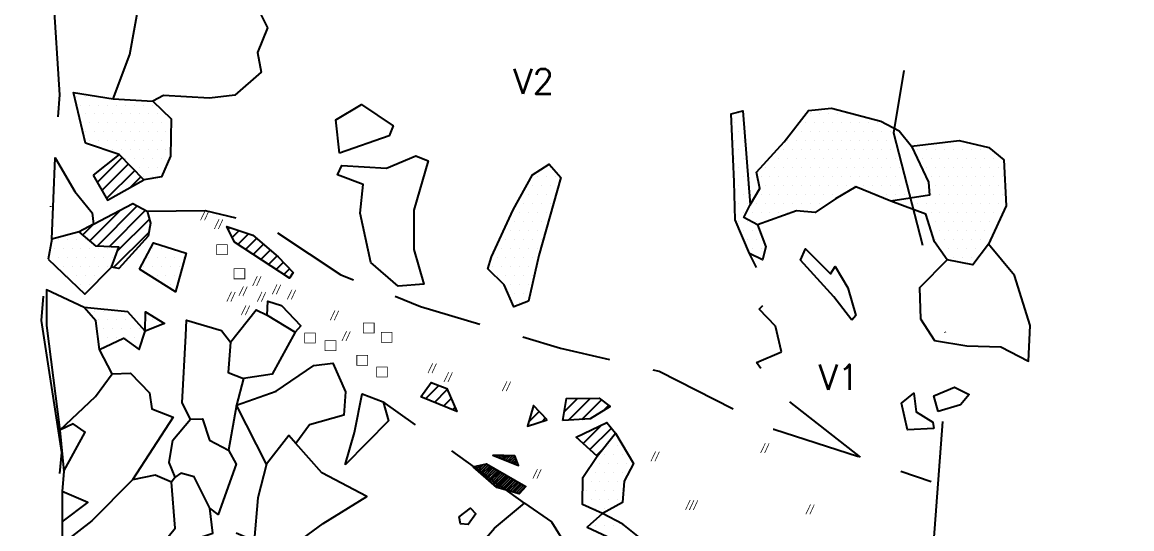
# Model space of a CAD drawing. Header units: metres. Extents: x 383 to 538, y -1922 to -1510.
# Drawn here: x 383 to 538, y -1829.1 to -1758.4 of the extents above; entities that cross this region are included whole.
import ezdxf

# ---------------------------------------------------------------- set-up
doc = ezdxf.new("R2010")
doc.units = ezdxf.units.M
doc.header["$LTSCALE"] = 25
doc.header["$MEASUREMENT"] = 0
doc.linetypes.add('GESTRICHELT', pattern=[0.75, 0.5, -0.25])
doc.linetypes.add('STRICHPUNKTX2', pattern=[2, 1, -0.5, 0, -0.5])
doc.layers.get('0').update_dxf_attribs({"linetype": 'CONTINUOUS'})
for name, color, linetype in [('BEFUND_UNSICHER', 1, 'GESTRICHELT'), ('BEFUNDSCHRAFF', 1, 'CONTINUOUS'), ('FEUER', 1, 'CONTINUOUS'), ('GRABUNGSGRENZE', 3, 'STRICHPUNKTX2'), ('KNOCHEN', 2, 'CONTINUOUS'), ('KNOCHENSCHRAFF', 2, 'CONTINUOUS'), ('STEINE', 4, 'CONTINUOUS'), ('STEINESCHRAFF', 4, 'CONTINUOUS')]:
    doc.layers.add(name, color=color, linetype=linetype)
doc.styles.get("Standard").update_dxf_attribs({"font": 'txt.shx'})

# ---------------------------------------------------------------- blocks, each defined once
blk = doc.blocks.new('*X1')
at = {"color": 0}
for p, q in [((448.82, -1818.87), (448.84, -1818.85)), ((449.07, -1818.97), (449.18, -1818.86)), ((449.32, -1819.08), (449.52, -1818.87)), ((449.57, -1819.18), (449.87, -1818.89)), ((449.83, -1819.28), (450.21, -1818.9)), ((450.08, -1819.38), (450.55, -1818.91)), ((450.33, -1819.49), (450.89, -1818.92)), ((450.58, -1819.59), (451.23, -1818.93)), ((450.83, -1819.69), (451.58, -1818.94)), ((451.08, -1819.79), (451.89, -1818.98)), ((451.33, -1819.9), (451.98, -1819.24)), ((451.58, -1820), (452.08, -1819.5)), ((446.09, -1820.54), (446.19, -1820.44)), ((446.28, -1820.7), (446.64, -1820.34)), ((446.47, -1820.87), (447.09, -1820.25)), ((446.66, -1821.04), (447.54, -1820.15)), ((446.84, -1821.2), (447.95, -1820.1)), ((447.03, -1821.37), (448.17, -1820.23)), ((447.22, -1821.53), (448.4, -1820.35)), ((447.41, -1821.7), (448.62, -1820.48)), ((447.6, -1821.86), (448.85, -1820.61)), ((447.79, -1822.03), (449.07, -1820.74)), ((447.97, -1822.19), (449.3, -1820.87)), ((448.16, -1822.36), (449.52, -1821)), ((448.35, -1822.52), (449.74, -1821.13)), ((448.54, -1822.69), (449.97, -1821.26)), ((451.83, -1820.1), (452.17, -1819.76)), ((452.08, -1820.2), (452.27, -1820.02)), ((452.33, -1820.31), (452.37, -1820.28)), ((448.73, -1822.85), (450.19, -1821.39)), ((448.92, -1823.02), (450.42, -1821.52)), ((449.1, -1823.18), (450.64, -1821.64)), ((449.29, -1823.35), (450.87, -1821.77)), ((449.55, -1823.44), (451.09, -1821.9)), ((449.83, -1823.52), (451.32, -1822.03)), ((450.11, -1823.6), (451.54, -1822.16)), ((450.38, -1823.67), (451.77, -1822.29)), ((450.66, -1823.75), (451.99, -1822.42)), ((450.94, -1823.82), (452.21, -1822.55)), ((451.22, -1823.9), (452.44, -1822.68)), ((451.49, -1823.98), (452.66, -1822.81)), ((451.77, -1824.05), (452.89, -1822.94)), ((452.05, -1824.13), (453.11, -1823.06)), ((452.33, -1824.21), (453.34, -1823.19)), ((463.43, -1831.49), (464.35, -1830.56)), ((463.72, -1830.84), (464.11, -1830.45)), ((463.2, -1832.07), (464.6, -1830.67)), ((463.36, -1832.27), (464.84, -1830.78)), ((463.52, -1832.46), (465.08, -1830.9)), ((463.68, -1832.65), (465.32, -1831.01)), ((463.84, -1832.84), (465.56, -1831.12)), ((464, -1833.03), (465.8, -1831.23)), ((464.17, -1833.22), (466.05, -1831.34)), ((464.39, -1833.36), (466.29, -1831.46)), ((464.81, -1833.29), (466.53, -1831.57)), ((465.23, -1833.23), (466.55, -1831.9)), ((465.64, -1833.16), (466.17, -1832.63)), ((412.69, -1844.4), (415.74, -1841.35)), ((412.76, -1843.97), (415.43, -1841.3)), ((412.96, -1844.48), (416.04, -1841.4)), ((413.63, -1842.75), (415.13, -1841.25)), ((414.49, -1841.53), (414.83, -1841.19)), ((413.22, -1844.57), (416.34, -1841.45)), ((413.49, -1844.66), (416.64, -1841.5)), ((413.76, -1844.74), (416.95, -1841.55)), ((414.02, -1844.83), (417.25, -1841.6)), ((414.29, -1844.92), (417.55, -1841.65)), ((414.56, -1845), (417.85, -1841.71)), ((414.82, -1845.09), (418.16, -1841.76)), ((415.09, -1845.18), (418.46, -1841.81)), ((415.36, -1845.26), (418.76, -1841.86)), ((415.62, -1845.35), (419.06, -1841.91)), ((415.89, -1845.44), (419.37, -1841.96)), ((416.17, -1845.51), (419.52, -1842.16)), ((416.53, -1845.51), (419.3, -1842.73)), ((416.88, -1845.51), (419.09, -1843.3)), ((417.23, -1845.51), (418.87, -1843.87)), ((417.59, -1845.51), (418.66, -1844.44)), ((417.94, -1845.51), (418.44, -1845)), ((429.61, -1863.53), (431.66, -1861.49)), ((430.6, -1862.2), (431.47, -1861.32)), ((427.46, -1866.04), (431.85, -1861.65)), ((427.55, -1866.31), (432.04, -1861.81)), ((427.64, -1866.57), (432.23, -1861.97)), ((427.77, -1866.79), (432.43, -1862.14)), ((428.19, -1866.73), (432.62, -1862.3)), ((428.6, -1866.67), (432.81, -1862.46)), ((429.02, -1866.6), (433, -1862.62)), ((429.44, -1866.54), (433.19, -1862.79)), ((429.85, -1866.48), (433.38, -1862.95)), ((430.27, -1866.41), (433.57, -1863.11)), ((427.37, -1865.78), (429.31, -1863.84)), ((430.69, -1866.35), (433.76, -1863.28)), ((431.37, -1866.02), (433.95, -1863.44)), ((427.28, -1865.51), (427.76, -1865.03)), ((493.46, -1869.33), (493.5, -1869.3)), ((493.57, -1869.58), (493.78, -1869.38)), ((493.68, -1869.82), (494.05, -1869.45)), ((493.79, -1870.07), (494.33, -1869.53)), ((493.9, -1870.31), (494.61, -1869.6)), ((494.01, -1870.56), (494.89, -1869.68)), ((494.19, -1870.73), (495.17, -1869.75)), ((494.42, -1870.85), (495.45, -1869.83)), ((494.66, -1870.97), (495.58, -1870.04)), ((494.89, -1871.09), (495.66, -1870.32)), ((495.12, -1871.21), (495.74, -1870.6)), ((495.36, -1871.33), (495.81, -1870.87)), ((495.59, -1871.45), (495.89, -1871.15)), ((495.82, -1871.57), (495.97, -1871.43)), ((496.69, -1877.42), (496.92, -1877.19)), ((496.74, -1877.72), (497.21, -1877.26)), ((496.79, -1878.03), (497.5, -1877.32)), ((496.84, -1878.33), (497.79, -1877.39)), ((496.89, -1878.64), (498.07, -1877.45)), ((496.94, -1878.94), (498.36, -1877.52)), ((496.99, -1879.24), (498.65, -1877.58)), ((497.04, -1879.55), (498.94, -1877.64)), ((497.09, -1879.85), (499.23, -1877.71)), ((497.14, -1880.16), (499.52, -1877.77)), ((497.19, -1880.46), (499.81, -1877.84)), ((497.23, -1880.77), (500.1, -1877.9)), ((497.28, -1881.07), (500.38, -1877.97)), ((497.52, -1881.19), (500.49, -1878.21)), ((497.91, -1881.15), (500.45, -1878.61)), ((498.3, -1881.12), (500.41, -1879)), ((498.68, -1881.08), (500.37, -1879.4)), ((499.07, -1881.05), (500.33, -1879.79)), ((499.46, -1881.02), (500.29, -1880.19)), ((499.85, -1880.98), (500.25, -1880.58))]:
    blk.add_line(p, q, dxfattribs=at)
blk = doc.blocks.new('HK')
at = {"layer": 'FEUER', "const_width": 0.1}
for points in [[(-0.66, -1.37), (0, 0)], [(0.52, -0.03), (-0.1, -1.37)]]:
    blk.add_lwpolyline(points, dxfattribs=at)
blk = doc.blocks.new('RL')
at = {"layer": 'FEUER', "const_width": 0.1}
blk.add_lwpolyline([(0, -1.4), (0, 0), (1.5, 0), (1.5, -1.4), (0, -1.4)], dxfattribs=at)
blk = doc.blocks.new('*X4')
at = {"color": 0}
for p, q in [((393.53, -1780.82), (397.02, -1777.33)), ((394.19, -1781.93), (397.89, -1778.23)), ((394.84, -1783.05), (398.76, -1779.13)), ((398.21, -1781.44), (399.63, -1780.03)), ((393.5, -1789.69), (399.12, -1784.07)), ((392.49, -1788.94), (396.8, -1784.62)), ((395.18, -1789.78), (400.28, -1784.68)), ((391.52, -1788.13), (393.07, -1786.59)), ((396.36, -1790.37), (400.82, -1785.91)), ((411.8, -1787.31), (412.02, -1787.08)), ((395.81, -1792.69), (400.73, -1787.77)), ((412.37, -1788.5), (413.34, -1787.53)), ((413.18, -1789.46), (414.66, -1787.98)), ((414.24, -1790.16), (415.78, -1788.63)), ((415.31, -1790.86), (416.73, -1789.44)), ((416.38, -1791.56), (417.69, -1790.25)), ((417.45, -1792.26), (418.65, -1791.06)), ((418.51, -1792.96), (419.53, -1791.95)), ((419.58, -1793.66), (420.39, -1792.85)), ((439.37, -1811), (441.24, -1809.13)), ((440.63, -1811.51), (442.42, -1809.71)), ((441.89, -1812.02), (442.96, -1810.94)), ((458.75, -1812.83), (460.63, -1810.95)), ((459.37, -1813.97), (462.42, -1810.93)), ((461.24, -1813.88), (463.96, -1811.16)), ((464.19, -1812.69), (464.96, -1811.93)), ((443.14, -1812.53), (443.51, -1812.16)), ((453.78, -1814.27), (455.28, -1812.77)), ((455.67, -1814.15), (456.14, -1813.68)), ((461.41, -1817.24), (463.97, -1814.68)), ((460.48, -1816.4), (460.6, -1816.28)), ((462.34, -1818.08), (465.34, -1815.08)), ((463.27, -1818.91), (464.19, -1818))]:
    blk.add_line(p, q, dxfattribs=at)
blk = doc.blocks.new('*X6')
at = {"color": 0}
for p, q in [((465.625, -1816.25), (465.625, -1816.25)), ((465, -1817.5), (465, -1817.5)), ((466.25, -1817.5), (466.25, -1817.5)), ((464.375, -1818.75), (464.375, -1818.75)), ((465.625, -1818.75), (465.625, -1818.75)), ((466.875, -1818.75), (466.875, -1818.75)), ((461.875, -1821.25), (461.875, -1821.25)), ((463.125, -1821.25), (463.125, -1821.25)), ((463.75, -1820), (463.75, -1820)), ((464.375, -1821.25), (464.375, -1821.25)), ((465, -1820), (465, -1820)), ((465.625, -1821.25), (465.625, -1821.25)), ((466.25, -1820), (466.25, -1820)), ((466.875, -1821.25), (466.875, -1821.25)), ((467.5, -1820), (467.5, -1820)), ((462.5, -1822.5), (462.5, -1822.5)), ((463.75, -1822.5), (463.75, -1822.5)), ((465, -1822.5), (465, -1822.5)), ((466.25, -1822.5), (466.25, -1822.5)), ((461.875, -1823.75), (461.875, -1823.75)), ((463.125, -1823.75), (463.125, -1823.75)), ((464.375, -1823.75), (464.375, -1823.75)), ((465.625, -1823.75), (465.625, -1823.75)), ((466.875, -1823.75), (466.875, -1823.75)), ((462.5, -1825), (462.5, -1825)), ((463.75, -1825), (463.75, -1825)), ((465, -1825), (465, -1825)), ((466.25, -1825), (466.25, -1825)), ((463.125, -1826.25), (463.125, -1826.25)), ((464.375, -1826.25), (464.375, -1826.25)), ((463.125, -1828.75), (463.125, -1828.75)), ((463.75, -1827.5), (463.75, -1827.5)), ((464.375, -1828.75), (464.375, -1828.75)), ((465, -1827.5), (465, -1827.5)), ((465.625, -1828.75), (465.625, -1828.75)), ((466.875, -1828.75), (466.875, -1828.75))]:
    blk.add_line(p, q, dxfattribs=at)
blk = doc.blocks.new('*X7')
at = {"color": 0}
for p, q in [((390.625, -1768.75), (390.625, -1768.75)), ((391.25, -1770), (391.25, -1770)), ((391.875, -1768.75), (391.875, -1768.75)), ((392.5, -1770), (392.5, -1770)), ((393.125, -1768.75), (393.125, -1768.75)), ((393.75, -1770), (393.75, -1770)), ((395, -1770), (395, -1770)), ((396.25, -1770), (396.25, -1770)), ((397.5, -1770), (397.5, -1770)), ((398.75, -1770), (398.75, -1770)), ((400, -1770), (400, -1770)), ((401.25, -1770), (401.25, -1770)), ((391.875, -1771.25), (391.875, -1771.25)), ((393.125, -1771.25), (393.125, -1771.25)), ((394.375, -1771.25), (394.375, -1771.25)), ((395.625, -1771.25), (395.625, -1771.25)), ((396.875, -1771.25), (396.875, -1771.25)), ((398.125, -1771.25), (398.125, -1771.25)), ((399.375, -1771.25), (399.375, -1771.25)), ((400.625, -1771.25), (400.625, -1771.25)), ((401.875, -1771.25), (401.875, -1771.25)), ((403.125, -1771.25), (403.125, -1771.25)), ((483.125, -1771.25), (483.125, -1771.25)), ((493.125, -1771.25), (493.125, -1771.25)), ((494.375, -1771.25), (494.375, -1771.25)), ((495.625, -1771.25), (495.625, -1771.25)), ((496.875, -1771.25), (496.875, -1771.25)), ((498.125, -1771.25), (498.125, -1771.25)), ((391.25, -1772.5), (391.25, -1772.5)), ((392.5, -1772.5), (392.5, -1772.5)), ((393.75, -1772.5), (393.75, -1772.5)), ((395, -1772.5), (395, -1772.5)), ((396.25, -1772.5), (396.25, -1772.5)), ((397.5, -1772.5), (397.5, -1772.5)), ((398.75, -1772.5), (398.75, -1772.5)), ((400, -1772.5), (400, -1772.5)), ((401.25, -1772.5), (401.25, -1772.5)), ((402.5, -1772.5), (402.5, -1772.5)), ((403.75, -1772.5), (403.75, -1772.5)), ((482.5, -1772.5), (482.5, -1772.5)), ((483.75, -1772.5), (483.75, -1772.5)), ((492.5, -1772.5), (492.5, -1772.5)), ((493.75, -1772.5), (493.75, -1772.5)), ((495, -1772.5), (495, -1772.5)), ((496.25, -1772.5), (496.25, -1772.5)), ((497.5, -1772.5), (497.5, -1772.5)), ((498.75, -1772.5), (498.75, -1772.5)), ((500, -1772.5), (500, -1772.5)), ((501.25, -1772.5), (501.25, -1772.5)), ((502.5, -1772.5), (502.5, -1772.5)), ((391.875, -1773.75), (391.875, -1773.75)), ((393.125, -1773.75), (393.125, -1773.75)), ((394.375, -1773.75), (394.375, -1773.75)), ((395.625, -1773.75), (395.625, -1773.75)), ((396.875, -1773.75), (396.875, -1773.75)), ((398.125, -1773.75), (398.125, -1773.75)), ((399.375, -1773.75), (399.375, -1773.75)), ((400.625, -1773.75), (400.625, -1773.75)), ((401.875, -1773.75), (401.875, -1773.75)), ((403.125, -1773.75), (403.125, -1773.75)), ((483.125, -1773.75), (483.125, -1773.75)), ((490.625, -1773.75), (490.625, -1773.75)), ((491.875, -1773.75), (491.875, -1773.75)), ((493.125, -1773.75), (493.125, -1773.75)), ((494.375, -1773.75), (494.375, -1773.75)), ((495.625, -1773.75), (495.625, -1773.75)), ((496.875, -1773.75), (496.875, -1773.75)), ((498.125, -1773.75), (498.125, -1773.75)), ((499.375, -1773.75), (499.375, -1773.75)), ((500.625, -1773.75), (500.625, -1773.75)), ((501.875, -1773.75), (501.875, -1773.75)), ((503.125, -1773.75), (503.125, -1773.75)), ((504.375, -1773.75), (504.375, -1773.75)), ((392.5, -1775), (392.5, -1775)), ((393.75, -1775), (393.75, -1775)), ((395, -1775), (395, -1775)), ((395.625, -1776.25), (395.625, -1776.25)), ((396.25, -1775), (396.25, -1775)), ((396.875, -1776.25), (396.875, -1776.25)), ((397.5, -1775), (397.5, -1775)), ((398.125, -1776.25), (398.125, -1776.25)), ((398.75, -1775), (398.75, -1775)), ((399.375, -1776.25), (399.375, -1776.25)), ((400, -1775), (400, -1775)), ((400.625, -1776.25), (400.625, -1776.25)), ((401.25, -1775), (401.25, -1775)), ((401.875, -1776.25), (401.875, -1776.25)), ((402.5, -1775), (402.5, -1775)), ((403.125, -1776.25), (403.125, -1776.25)), ((403.75, -1775), (403.75, -1775)), ((482.5, -1775), (482.5, -1775)), ((483.125, -1776.25), (483.125, -1776.25)), ((483.75, -1775), (483.75, -1775)), ((489.375, -1776.25), (489.375, -1776.25)), ((490, -1775), (490, -1775)), ((490.625, -1776.25), (490.625, -1776.25)), ((491.25, -1775), (491.25, -1775)), ((491.875, -1776.25), (491.875, -1776.25)), ((492.5, -1775), (492.5, -1775)), ((493.125, -1776.25), (493.125, -1776.25)), ((493.75, -1775), (493.75, -1775)), ((494.375, -1776.25), (494.375, -1776.25)), ((495, -1775), (495, -1775)), ((495.625, -1776.25), (495.625, -1776.25)), ((496.25, -1775), (496.25, -1775)), ((496.875, -1776.25), (496.875, -1776.25)), ((497.5, -1775), (497.5, -1775)), ((498.125, -1776.25), (498.125, -1776.25)), ((498.75, -1775), (498.75, -1775)), ((499.375, -1776.25), (499.375, -1776.25)), ((500, -1775), (500, -1775)), ((500.625, -1776.25), (500.625, -1776.25)), ((501.25, -1775), (501.25, -1775)), ((501.875, -1776.25), (501.875, -1776.25)), ((502.5, -1775), (502.5, -1775)), ((503.125, -1776.25), (503.125, -1776.25)), ((503.75, -1775), (503.75, -1775)), ((504.375, -1776.25), (504.375, -1776.25)), ((505, -1775), (505, -1775)), ((508.125, -1776.25), (508.125, -1776.25)), ((509.375, -1776.25), (509.375, -1776.25)), ((510.625, -1776.25), (510.625, -1776.25)), ((511.875, -1776.25), (511.875, -1776.25)), ((513.125, -1776.25), (513.125, -1776.25)), ((513.75, -1775), (513.75, -1775)), ((514.375, -1776.25), (514.375, -1776.25)), ((515.625, -1776.25), (515.625, -1776.25)), ((516.875, -1776.25), (516.875, -1776.25)), ((518.125, -1776.25), (518.125, -1776.25)), ((397.5, -1777.5), (397.5, -1777.5)), ((398.75, -1777.5), (398.75, -1777.5)), ((400, -1777.5), (400, -1777.5)), ((401.25, -1777.5), (401.25, -1777.5)), ((402.5, -1777.5), (402.5, -1777.5)), ((482.5, -1777.5), (482.5, -1777.5)), ((483.75, -1777.5), (483.75, -1777.5)), ((487.5, -1777.5), (487.5, -1777.5)), ((488.75, -1777.5), (488.75, -1777.5)), ((490, -1777.5), (490, -1777.5)), ((491.25, -1777.5), (491.25, -1777.5)), ((492.5, -1777.5), (492.5, -1777.5)), ((493.75, -1777.5), (493.75, -1777.5)), ((495, -1777.5), (495, -1777.5)), ((496.25, -1777.5), (496.25, -1777.5)), ((497.5, -1777.5), (497.5, -1777.5)), ((498.75, -1777.5), (498.75, -1777.5)), ((500, -1777.5), (500, -1777.5)), ((501.25, -1777.5), (501.25, -1777.5)), ((502.5, -1777.5), (502.5, -1777.5)), ((503.75, -1777.5), (503.75, -1777.5)), ((505, -1777.5), (505, -1777.5)), ((508.75, -1777.5), (508.75, -1777.5)), ((510, -1777.5), (510, -1777.5)), ((511.25, -1777.5), (511.25, -1777.5)), ((512.5, -1777.5), (512.5, -1777.5)), ((513.75, -1777.5), (513.75, -1777.5)), ((515, -1777.5), (515, -1777.5)), ((516.25, -1777.5), (516.25, -1777.5)), ((517.5, -1777.5), (517.5, -1777.5)), ((518.75, -1777.5), (518.75, -1777.5)), ((399.375, -1778.75), (399.375, -1778.75)), ((400.625, -1778.75), (400.625, -1778.75)), ((401.875, -1778.75), (401.875, -1778.75)), ((456.875, -1778.75), (456.875, -1778.75)), ((483.125, -1778.75), (483.125, -1778.75)), ((486.875, -1778.75), (486.875, -1778.75)), ((488.125, -1778.75), (488.125, -1778.75)), ((489.375, -1778.75), (489.375, -1778.75)), ((490.625, -1778.75), (490.625, -1778.75)), ((491.875, -1778.75), (491.875, -1778.75)), ((493.125, -1778.75), (493.125, -1778.75)), ((494.375, -1778.75), (494.375, -1778.75)), ((495.625, -1778.75), (495.625, -1778.75)), ((496.875, -1778.75), (496.875, -1778.75)), ((498.125, -1778.75), (498.125, -1778.75)), ((499.375, -1778.75), (499.375, -1778.75)), ((500.625, -1778.75), (500.625, -1778.75)), ((501.875, -1778.75), (501.875, -1778.75)), ((503.125, -1778.75), (503.125, -1778.75)), ((504.375, -1778.75), (504.375, -1778.75)), ((505.625, -1778.75), (505.625, -1778.75)), ((509.375, -1778.75), (509.375, -1778.75)), ((510.625, -1778.75), (510.625, -1778.75)), ((511.875, -1778.75), (511.875, -1778.75)), ((513.125, -1778.75), (513.125, -1778.75)), ((514.375, -1778.75), (514.375, -1778.75)), ((515.625, -1778.75), (515.625, -1778.75)), ((516.875, -1778.75), (516.875, -1778.75)), ((518.125, -1778.75), (518.125, -1778.75)), ((519.375, -1778.75), (519.375, -1778.75)), ((400, -1780), (400, -1780)), ((401.25, -1780), (401.25, -1780)), ((402.5, -1780), (402.5, -1780)), ((455, -1780), (455, -1780)), ((456.25, -1780), (456.25, -1780)), ((457.5, -1780), (457.5, -1780)), ((482.5, -1780), (482.5, -1780)), ((483.75, -1780), (483.75, -1780)), ((486.25, -1780), (486.25, -1780)), ((487.5, -1780), (487.5, -1780)), ((488.75, -1780), (488.75, -1780)), ((490, -1780), (490, -1780)), ((491.25, -1780), (491.25, -1780)), ((492.5, -1780), (492.5, -1780)), ((493.75, -1780), (493.75, -1780)), ((495, -1780), (495, -1780)), ((496.25, -1780), (496.25, -1780)), ((497.5, -1780), (497.5, -1780)), ((498.75, -1780), (498.75, -1780)), ((500, -1780), (500, -1780)), ((501.25, -1780), (501.25, -1780)), ((502.5, -1780), (502.5, -1780)), ((503.75, -1780), (503.75, -1780)), ((505, -1780), (505, -1780)), ((506.25, -1780), (506.25, -1780)), ((510, -1780), (510, -1780)), ((511.25, -1780), (511.25, -1780)), ((512.5, -1780), (512.5, -1780)), ((513.75, -1780), (513.75, -1780)), ((515, -1780), (515, -1780)), ((516.25, -1780), (516.25, -1780)), ((517.5, -1780), (517.5, -1780)), ((518.75, -1780), (518.75, -1780)), ((520, -1780), (520, -1780)), ((453.75, -1782.5), (453.75, -1782.5)), ((454.375, -1781.25), (454.375, -1781.25)), ((455, -1782.5), (455, -1782.5)), ((455.625, -1781.25), (455.625, -1781.25)), ((456.25, -1782.5), (456.25, -1782.5)), ((456.875, -1781.25), (456.875, -1781.25)), ((457.5, -1782.5), (457.5, -1782.5)), ((483.125, -1781.25), (483.125, -1781.25)), ((483.75, -1782.5), (483.75, -1782.5)), ((484.375, -1781.25), (484.375, -1781.25)), ((486.25, -1782.5), (486.25, -1782.5)), ((486.875, -1781.25), (486.875, -1781.25)), ((487.5, -1782.5), (487.5, -1782.5)), ((488.125, -1781.25), (488.125, -1781.25)), ((488.75, -1782.5), (488.75, -1782.5)), ((489.375, -1781.25), (489.375, -1781.25)), ((490, -1782.5), (490, -1782.5)), ((490.625, -1781.25), (490.625, -1781.25)), ((491.25, -1782.5), (491.25, -1782.5)), ((491.875, -1781.25), (491.875, -1781.25)), ((492.5, -1782.5), (492.5, -1782.5)), ((493.125, -1781.25), (493.125, -1781.25)), ((493.75, -1782.5), (493.75, -1782.5)), ((494.375, -1781.25), (494.375, -1781.25)), ((495, -1782.5), (495, -1782.5)), ((495.625, -1781.25), (495.625, -1781.25)), ((496.25, -1782.5), (496.25, -1782.5)), ((496.875, -1781.25), (496.875, -1781.25)), ((497.5, -1782.5), (497.5, -1782.5)), ((498.125, -1781.25), (498.125, -1781.25)), ((499.375, -1781.25), (499.375, -1781.25)), ((500.625, -1781.25), (500.625, -1781.25)), ((501.875, -1781.25), (501.875, -1781.25)), ((502.5, -1782.5), (502.5, -1782.5)), ((503.125, -1781.25), (503.125, -1781.25)), ((503.75, -1782.5), (503.75, -1782.5)), ((504.375, -1781.25), (504.375, -1781.25)), ((505, -1782.5), (505, -1782.5)), ((505.625, -1781.25), (505.625, -1781.25)), ((506.25, -1782.5), (506.25, -1782.5)), ((510, -1782.5), (510, -1782.5)), ((510.625, -1781.25), (510.625, -1781.25)), ((511.25, -1782.5), (511.25, -1782.5)), ((511.875, -1781.25), (511.875, -1781.25)), ((512.5, -1782.5), (512.5, -1782.5)), ((513.125, -1781.25), (513.125, -1781.25)), ((513.75, -1782.5), (513.75, -1782.5)), ((514.375, -1781.25), (514.375, -1781.25)), ((515, -1782.5), (515, -1782.5)), ((515.625, -1781.25), (515.625, -1781.25)), ((516.25, -1782.5), (516.25, -1782.5)), ((516.875, -1781.25), (516.875, -1781.25)), ((517.5, -1782.5), (517.5, -1782.5)), ((518.125, -1781.25), (518.125, -1781.25)), ((518.75, -1782.5), (518.75, -1782.5)), ((519.375, -1781.25), (519.375, -1781.25)), ((520, -1782.5), (520, -1782.5)), ((453.125, -1783.75), (453.125, -1783.75)), ((454.375, -1783.75), (454.375, -1783.75)), ((455.625, -1783.75), (455.625, -1783.75)), ((456.875, -1783.75), (456.875, -1783.75)), ((483.125, -1783.75), (483.125, -1783.75)), ((484.375, -1783.75), (484.375, -1783.75)), ((485.625, -1783.75), (485.625, -1783.75)), ((486.875, -1783.75), (486.875, -1783.75)), ((488.125, -1783.75), (488.125, -1783.75)), ((489.375, -1783.75), (489.375, -1783.75)), ((490.625, -1783.75), (490.625, -1783.75)), ((491.875, -1783.75), (491.875, -1783.75)), ((493.125, -1783.75), (493.125, -1783.75)), ((494.375, -1783.75), (494.375, -1783.75)), ((495.625, -1783.75), (495.625, -1783.75)), ((508.125, -1783.75), (508.125, -1783.75)), ((509.375, -1783.75), (509.375, -1783.75)), ((510.625, -1783.75), (510.625, -1783.75)), ((511.875, -1783.75), (511.875, -1783.75)), ((513.125, -1783.75), (513.125, -1783.75)), ((514.375, -1783.75), (514.375, -1783.75)), ((515.625, -1783.75), (515.625, -1783.75)), ((516.875, -1783.75), (516.875, -1783.75)), ((518.125, -1783.75), (518.125, -1783.75)), ((519.375, -1783.75), (519.375, -1783.75)), ((452.5, -1785), (452.5, -1785)), ((453.75, -1785), (453.75, -1785)), ((455, -1785), (455, -1785)), ((456.25, -1785), (456.25, -1785)), ((483.75, -1785), (483.75, -1785)), ((485, -1785), (485, -1785)), ((486.25, -1785), (486.25, -1785)), ((487.5, -1785), (487.5, -1785)), ((488.75, -1785), (488.75, -1785)), ((490, -1785), (490, -1785)), ((493.75, -1785), (493.75, -1785)), ((508.75, -1785), (508.75, -1785)), ((510, -1785), (510, -1785)), ((511.25, -1785), (511.25, -1785)), ((512.5, -1785), (512.5, -1785)), ((513.75, -1785), (513.75, -1785)), ((515, -1785), (515, -1785)), ((516.25, -1785), (516.25, -1785)), ((517.5, -1785), (517.5, -1785)), ((518.75, -1785), (518.75, -1785)), ((520, -1785), (520, -1785)), ((451.875, -1786.25), (451.875, -1786.25)), ((453.125, -1786.25), (453.125, -1786.25)), ((454.375, -1786.25), (454.375, -1786.25)), ((455.625, -1786.25), (455.625, -1786.25)), ((483.125, -1786.25), (483.125, -1786.25)), ((484.375, -1786.25), (484.375, -1786.25)), ((485.625, -1786.25), (485.625, -1786.25)), ((486.875, -1786.25), (486.875, -1786.25)), ((510.625, -1786.25), (510.625, -1786.25)), ((511.875, -1786.25), (511.875, -1786.25)), ((513.125, -1786.25), (513.125, -1786.25)), ((514.375, -1786.25), (514.375, -1786.25)), ((515.625, -1786.25), (515.625, -1786.25)), ((516.875, -1786.25), (516.875, -1786.25)), ((518.125, -1786.25), (518.125, -1786.25)), ((519.375, -1786.25), (519.375, -1786.25)), ((451.25, -1787.5), (451.25, -1787.5)), ((452.5, -1787.5), (452.5, -1787.5)), ((453.75, -1787.5), (453.75, -1787.5)), ((455, -1787.5), (455, -1787.5)), ((483.75, -1787.5), (483.75, -1787.5)), ((485, -1787.5), (485, -1787.5)), ((510, -1787.5), (510, -1787.5)), ((511.25, -1787.5), (511.25, -1787.5)), ((512.5, -1787.5), (512.5, -1787.5)), ((513.75, -1787.5), (513.75, -1787.5)), ((515, -1787.5), (515, -1787.5)), ((516.25, -1787.5), (516.25, -1787.5)), ((517.5, -1787.5), (517.5, -1787.5)), ((518.75, -1787.5), (518.75, -1787.5)), ((387.5, -1790), (387.5, -1790)), ((388.125, -1788.75), (388.125, -1788.75)), ((388.75, -1790), (388.75, -1790)), ((389.375, -1788.75), (389.375, -1788.75)), ((390, -1790), (390, -1790)), ((390.625, -1788.75), (390.625, -1788.75)), ((391.25, -1790), (391.25, -1790)), ((391.875, -1788.75), (391.875, -1788.75)), ((392.5, -1790), (392.5, -1790)), ((393.75, -1790), (393.75, -1790)), ((395, -1790), (395, -1790)), ((396.25, -1790), (396.25, -1790)), ((401.25, -1790), (401.25, -1790)), ((402.5, -1790), (402.5, -1790)), ((403.75, -1790), (403.75, -1790)), ((450, -1790), (450, -1790)), ((450.625, -1788.75), (450.625, -1788.75)), ((451.25, -1790), (451.25, -1790)), ((451.875, -1788.75), (451.875, -1788.75)), ((452.5, -1790), (452.5, -1790)), ((453.125, -1788.75), (453.125, -1788.75)), ((453.75, -1790), (453.75, -1790)), ((454.375, -1788.75), (454.375, -1788.75)), ((455, -1790), (455, -1790)), ((455.625, -1788.75), (455.625, -1788.75)), ((484.375, -1788.75), (484.375, -1788.75)), ((485, -1790), (485, -1790)), ((485.625, -1788.75), (485.625, -1788.75)), ((486.25, -1790), (486.25, -1790)), ((510.625, -1788.75), (510.625, -1788.75)), ((511.25, -1790), (511.25, -1790)), ((511.875, -1788.75), (511.875, -1788.75)), ((512.5, -1790), (512.5, -1790)), ((513.125, -1788.75), (513.125, -1788.75)), ((513.75, -1790), (513.75, -1790)), ((514.375, -1788.75), (514.375, -1788.75)), ((515, -1790), (515, -1790)), ((515.625, -1788.75), (515.625, -1788.75)), ((516.25, -1790), (516.25, -1790)), ((516.875, -1788.75), (516.875, -1788.75)), ((517.5, -1790), (517.5, -1790)), ((518.125, -1788.75), (518.125, -1788.75)), ((386.875, -1791.25), (386.875, -1791.25)), ((388.125, -1791.25), (388.125, -1791.25)), ((389.375, -1791.25), (389.375, -1791.25)), ((390.625, -1791.25), (390.625, -1791.25)), ((391.875, -1791.25), (391.875, -1791.25)), ((393.125, -1791.25), (393.125, -1791.25)), ((394.375, -1791.25), (394.375, -1791.25)), ((395.625, -1791.25), (395.625, -1791.25)), ((400.625, -1791.25), (400.625, -1791.25)), ((401.875, -1791.25), (401.875, -1791.25)), ((403.125, -1791.25), (403.125, -1791.25)), ((404.375, -1791.25), (404.375, -1791.25)), ((405.625, -1791.25), (405.625, -1791.25)), ((449.375, -1791.25), (449.375, -1791.25)), ((450.625, -1791.25), (450.625, -1791.25)), ((451.875, -1791.25), (451.875, -1791.25)), ((453.125, -1791.25), (453.125, -1791.25)), ((454.375, -1791.25), (454.375, -1791.25)), ((513.125, -1791.25), (513.125, -1791.25)), ((514.375, -1791.25), (514.375, -1791.25)), ((515.625, -1791.25), (515.625, -1791.25)), ((388.75, -1792.5), (388.75, -1792.5)), ((390, -1792.5), (390, -1792.5)), ((391.25, -1792.5), (391.25, -1792.5)), ((392.5, -1792.5), (392.5, -1792.5)), ((393.75, -1792.5), (393.75, -1792.5)), ((395, -1792.5), (395, -1792.5)), ((400, -1792.5), (400, -1792.5)), ((401.25, -1792.5), (401.25, -1792.5)), ((402.5, -1792.5), (402.5, -1792.5)), ((403.75, -1792.5), (403.75, -1792.5)), ((405, -1792.5), (405, -1792.5)), ((448.75, -1792.5), (448.75, -1792.5)), ((450, -1792.5), (450, -1792.5)), ((451.25, -1792.5), (451.25, -1792.5)), ((452.5, -1792.5), (452.5, -1792.5)), ((453.75, -1792.5), (453.75, -1792.5)), ((389.375, -1793.75), (389.375, -1793.75)), ((390.625, -1793.75), (390.625, -1793.75)), ((391.875, -1793.75), (391.875, -1793.75)), ((393.125, -1793.75), (393.125, -1793.75)), ((394.375, -1793.75), (394.375, -1793.75)), ((401.875, -1793.75), (401.875, -1793.75)), ((403.125, -1793.75), (403.125, -1793.75)), ((404.375, -1793.75), (404.375, -1793.75)), ((449.375, -1793.75), (449.375, -1793.75)), ((450.625, -1793.75), (450.625, -1793.75)), ((451.875, -1793.75), (451.875, -1793.75)), ((453.125, -1793.75), (453.125, -1793.75)), ((454.375, -1793.75), (454.375, -1793.75)), ((391.25, -1795), (391.25, -1795)), ((391.875, -1796.25), (391.875, -1796.25)), ((392.5, -1795), (392.5, -1795)), ((403.75, -1795), (403.75, -1795)), ((451.25, -1795), (451.25, -1795)), ((451.875, -1796.25), (451.875, -1796.25)), ((452.5, -1795), (452.5, -1795)), ((453.125, -1796.25), (453.125, -1796.25)), ((453.75, -1795), (453.75, -1795)), ((452.5, -1797.5), (452.5, -1797.5)), ((393.125, -1798.75), (393.125, -1798.75)), ((394.375, -1798.75), (394.375, -1798.75)), ((395.625, -1798.75), (395.625, -1798.75)), ((393.75, -1800), (393.75, -1800)), ((395, -1800), (395, -1800)), ((396.25, -1800), (396.25, -1800)), ((397.5, -1800), (397.5, -1800)), ((398.75, -1800), (398.75, -1800)), ((401.25, -1800), (401.25, -1800)), ((393.75, -1802.5), (393.75, -1802.5)), ((394.375, -1801.25), (394.375, -1801.25)), ((395, -1802.5), (395, -1802.5)), ((395.625, -1801.25), (395.625, -1801.25)), ((396.25, -1802.5), (396.25, -1802.5)), ((396.875, -1801.25), (396.875, -1801.25)), ((397.5, -1802.5), (397.5, -1802.5)), ((398.125, -1801.25), (398.125, -1801.25)), ((398.75, -1802.5), (398.75, -1802.5)), ((399.375, -1801.25), (399.375, -1801.25)), ((400.625, -1801.25), (400.625, -1801.25)), ((394.375, -1803.75), (394.375, -1803.75)), ((399.375, -1803.75), (399.375, -1803.75))]:
    blk.add_line(p, q, dxfattribs=at)

msp = doc.modelspace()

# ---------------------------------------------------------------- linework, layer by layer
at = {"layer": 'BEFUND_UNSICHER', "flags": 128}
for points in [[(400.52, -1784.8), (408.62, -1784.71), (417.02, -1786.75), (427.55, -1793.68), (438.7, -1798.12), (458.25, -1803.94), (472, -1807.15), (488.03, -1815.26), (500.15, -1819.14), (510.02, -1822.56)], [(500.15, -1819.14), (488.59, -1810.12), (485.64, -1805.94), (489.11, -1804.47), (488.29, -1800.85), (486, -1798.51), (487.64, -1796.78), (484.64, -1790.71)], [(453.2, -1825.57), (433.45, -1811.41)]]:
    msp.add_lwpolyline(points, dxfattribs=at)
at = {"layer": 'GRABUNGSGRENZE', "flags": 128}
msp.add_lwpolyline([(385.52, -1921.1), (386.29, -1905.72), (383.04, -1887.49), (385.05, -1854.86), (388.59, -1818.5), (385.75, -1800.07), (388.31, -1768.6), (385.29, -1722.68), (386, -1648.64), (383.11, -1542.78), (384.55, -1527.1), (472.8, -1513.66), (531.71, -1511.67), (534.2, -1593.95), (529.94, -1651.28), (533.5, -1664.93), (514.06, -1717.21), (504.76, -1773.87), (512.38, -1803.36), (508.94, -1849.9), (513.77, -1858.2), (533.32, -1860.76), (538.04, -1873.64), (535.67, -1919.82)], dxfattribs=at)
at = {"layer": 'KNOCHEN'}
for points in [[(448.77, -1818.85), (452.38, -1820.33), (451.88, -1818.95), (448.77, -1818.85), (448.77, -1818.85)], [(446.02, -1820.48), (447.9, -1820.07), (453.4, -1823.23), (452.48, -1824.25), (449.33, -1823.38), (446.02, -1820.48)]]:
    msp.add_lwpolyline(points, dxfattribs=at)
at = {"layer": 'STEINE'}
for points in [[(395.75, -1769.12), (398.09, -1762.96), (399.98, -1752.32), (403.5, -1753.49), (406.14, -1752.98), (407.22, -1750.08), (411.95, -1751.16), (415.72, -1756.05), (417.29, -1759.25), (415.91, -1762.67), (416.42, -1765.42), (412.75, -1768.62), (409.19, -1769.03), (402.77, -1768.67), (401.3, -1769.48)], [(400.02, -1780.43), (396.61, -1776.91), (391.87, -1775.33), (390.2, -1768.25), (395.75, -1769.12), (401.3, -1769.48), (403.84, -1771.92), (403.74, -1777.12), (402.51, -1780.02), (400.02, -1780.43)], [(427.36, -1776.73), (426.86, -1772.09), (430.42, -1769.91), (434.85, -1772.91), (434.29, -1774.29), (427.36, -1776.73)], [(485.76, -1786.74), (486.93, -1789.8), (486.47, -1791.63), (484.64, -1790.71), (482.65, -1786.03), (482.5, -1780.73), (482.1, -1771.21), (483.73, -1770.81), (484.74, -1783.94)], [(484.74, -1783.94), (486.07, -1781.65), (485.61, -1779.36), (489.48, -1775.14), (492.9, -1770.76), (496.1, -1770.46), (502.98, -1772.24), (505.57, -1773.62), (507.25, -1775.76), (509.64, -1780.75), (509.79, -1782.58), (504.4, -1783.4), (499.51, -1781.41), (496.66, -1783.09), (493.8, -1785.02), (491.21, -1784.76), (485.76, -1786.74), (483.87, -1785.72), (484.74, -1783.94)], [(507.25, -1775.76), (513.92, -1774.95), (518.05, -1775.92), (520.18, -1777.65), (520.49, -1784.07), (518.04, -1789.41), (515.85, -1792.31), (512.23, -1791.6), (510.5, -1789.1), (509.28, -1785.23), (504.4, -1783.4)], [(387.18, -1788.72), (387.65, -1777.36), (390.39, -1782.05), (392.83, -1785.05), (392.99, -1786.63), (391, -1787.7)], [(396.61, -1776.91), (392.94, -1779.81)], [(435.55, -1795.27), (431.73, -1792), (430.26, -1785.08), (430.67, -1781.11), (427.11, -1779.73), (427.67, -1778.46), (433.93, -1778.82), (438.05, -1777.09), (439.73, -1777.8), (437.74, -1784.68), (437.74, -1790.18), (439.16, -1795.01), (435.55, -1795.27)], [(448.59, -1791.2), (451.64, -1784.63), (454.35, -1779.75), (456.64, -1778.27), (458.27, -1780.11), (455.2, -1791), (453.77, -1797.37), (451.74, -1798.18), (450.36, -1795.12), (448.07, -1792.88), (448.59, -1791.2)], [(392.94, -1779.81), (394.97, -1783.27), (400.02, -1780.43)], [(392.99, -1786.63), (398.49, -1783.73), (400.52, -1784.8), (400.98, -1786.49), (400.62, -1788.32), (396.55, -1792.8), (395.53, -1792.64)], [(412.69, -1789.14), (411.62, -1786.95), (415.24, -1788.17), (418.8, -1791.18), (420.88, -1793.37), (420.37, -1794.19), (412.69, -1789.14)], [(386.67, -1791.52), (391.81, -1796.41), (395.53, -1792.64), (396.55, -1789.84), (393.39, -1789.69), (391, -1787.7), (387.18, -1788.72), (386.67, -1791.52)], [(399.45, -1792.9), (401.39, -1789.24), (405.97, -1790.66), (404.44, -1796.06), (399.45, -1792.9)], [(498.94, -1800.04), (496.44, -1796.78), (491.76, -1791.64), (492.48, -1790.06), (495.94, -1793.57), (496.6, -1792.56), (498.38, -1795.51), (499.5, -1799.38), (498.94, -1800.04)], [(512.23, -1791.6), (508.41, -1795.52), (508.51, -1799.84), (510.49, -1802.85), (515.02, -1803.62), (519.76, -1803.77), (523.63, -1805.76), (523.84, -1800.77), (521.65, -1793.79), (518.04, -1789.41)], [(395.62, -1807.51), (393.84, -1804.1), (393.33, -1800.13), (391.71, -1798.24), (386.46, -1795.79), (386.46, -1800.78), (388.28, -1815.4)], [(417.27, -1799.33), (417.37, -1797.39), (419.25, -1798), (421.95, -1800.81), (421.18, -1801.72)], [(393.84, -1804.1), (397.2, -1802.52), (399.39, -1804.1), (400.21, -1801.56), (397.82, -1798.86), (391.71, -1798.24)], [(400.21, -1801.56), (400.26, -1798.86), (402.91, -1800.49), (400.21, -1801.56)], [(412.12, -1803.09), (415.74, -1798.61), (417.27, -1799.33), (421.18, -1801.72), (417.97, -1807.58), (413.95, -1808.18)], [(406.56, -1813.83), (405.39, -1811.59), (405.91, -1802.17), (406.01, -1800.03), (410.9, -1801.46), (412.12, -1803.09), (411.81, -1807.32), (413.95, -1808.18), (412.98, -1811.9), (411.86, -1818.16)], [(417.15, -1820.15), (412.98, -1811.9), (418.53, -1809.92), (423.78, -1806.36), (426.43, -1806.05), (428.21, -1810.03), (427.95, -1813.29), (423.16, -1814.66), (421.28, -1817.25)], [(388.28, -1815.4), (393.28, -1810.67), (395.62, -1807.51), (398.17, -1807.41), (400.81, -1810.16), (401.17, -1812.4), (404.12, -1813.58), (398.46, -1822.33)], [(438.75, -1810.75), (440.17, -1808.71), (442.36, -1809.58), (443.78, -1812.79), (438.75, -1810.75)], [(428.15, -1820.21), (429.47, -1815.73), (430.55, -1810.33), (433.45, -1811.41), (434.21, -1814.1), (428.15, -1820.21)], [(510.38, -1815.17), (506.72, -1815.32), (505.85, -1811.61), (507.59, -1810.23), (507.94, -1812.83), (510.23, -1814.26), (510.38, -1815.17)], [(511, -1812.78), (510.39, -1810.59), (513.29, -1809.37), (515.33, -1810.39), (514.1, -1811.86), (511, -1812.78)], [(456.36, -1813.92), (454.48, -1811.93), (453.61, -1814.83), (456.36, -1813.92)], [(458.55, -1814.02), (459.06, -1810.96), (463.64, -1810.92), (465.17, -1812.09), (462.37, -1813.82), (458.55, -1814.02)], [(388.84, -1821.1), (391.85, -1815.66), (390.17, -1814.48), (388.28, -1815.4), (388.84, -1821.1)], [(404.42, -1821.93), (403.56, -1819.89), (404.07, -1816.78), (406.56, -1813.83), (408.24, -1813.78), (409.21, -1816.79), (411.86, -1818.16), (412.92, -1820.15), (410.42, -1827.17), (409.25, -1826.26)], [(463.38, -1819.01), (460.43, -1816.36), (464.71, -1814.33), (465.93, -1815.81)], [(412.92, -1829.72), (415.46, -1830.79), (414.39, -1834.2), (420.2, -1831.97), (425.09, -1828.41), (431.2, -1824.64), (424.89, -1821.33), (421.28, -1817.25), (420.31, -1816.13), (417.15, -1820.15), (415.98, -1824.84), (415.46, -1830.79)], [(464.09, -1827.01), (461.29, -1825.78), (461.35, -1822.01), (463.38, -1819.01), (465.93, -1815.81), (468.42, -1820.03), (467.15, -1822.48), (466.89, -1825.48), (464.09, -1827.01)], [(388.84, -1821.1), (388.63, -1823.95)], [(388.83, -1835.46), (392.8, -1835.51), (395.4, -1835.26), (397.33, -1833.68), (402.63, -1831.24), (404.41, -1829.05), (403.91, -1822.64), (401.62, -1821.67), (398.46, -1822.33), (392.76, -1828.03), (388.63, -1831.23), (388.83, -1835.46)], [(402.63, -1831.24), (406.91, -1832.77), (407.11, -1830.58), (409.66, -1829.77), (409.25, -1826.26), (407.07, -1821.88), (405.18, -1821.37), (404.42, -1821.93), (403.91, -1822.64)], [(388.63, -1828.18), (392.2, -1825.48), (388.63, -1823.95), (388.63, -1828.18)], [(447.34, -1831.02), (449.02, -1829.08), (453.2, -1825.57), (456.96, -1828.17), (459.15, -1831.69), (457.37, -1832.96), (451.21, -1832.45), (447.34, -1831.02)], [(444.08, -1827.5), (445.66, -1826.28), (446.42, -1827.05), (445.35, -1828.57), (444.28, -1828.47), (444.08, -1827.5)], [(464.09, -1827.01), (461.95, -1828.94), (465.46, -1830.57), (468.98, -1832.97), (469.03, -1830.17), (466.94, -1828.48), (464.09, -1827.01)], [(388.63, -1828.18), (388.63, -1831.23)]]:
    msp.add_lwpolyline(points, dxfattribs=at)

# ---------------------------------------------------------------- block references
at = {"layer": 'FEUER'}
for name, p in [('*X4', (0, 0)), ('HK', (408.62, -1784.71)), ('HK', (410.55, -1785.93)), ('RL', (410.21, -1789.49)), ('RL', (412.64, -1792.86)), ('HK', (415.89, -1793.88)), ('HK', (412.28, -1796.07)), ('HK', (413.96, -1795.3)), ('HK', (416.55, -1796.07)), ('HK', (418.64, -1795.05)), ('HK', (420.73, -1795.77)), ('HK', (414.31, -1797.95)), ('HK', (426.74, -1798.67)), ('RL', (430.71, -1800.41)), ('RL', (422.51, -1801.83)), ('HK', (428.36, -1801.57)), ('RL', (433.2, -1801.73)), ('RL', (425.36, -1802.9)), ('RL', (429.79, -1804.94)), ('RL', (432.54, -1806.57)), ('HK', (440.38, -1806.06)), ('HK', (442.62, -1807.29)), ('HK', (450.76, -1808.57)), ('HK', (486.86, -1817.19)), ('HK', (471.53, -1818.35)), ('HK', (455.03, -1820.79)), ('HK', (476.36, -1825.13)), ('HK', (476.89, -1825.16)), ('HK', (493.17, -1825.75))]:
    msp.add_blockref(name, p, dxfattribs=at)
at = {"layer": 'KNOCHENSCHRAFF'}
msp.add_blockref('*X1', (0, 0), dxfattribs=at)
at = {"layer": 'STEINESCHRAFF'}
for name in ['*X7', '*X6']:
    msp.add_blockref(name, (0, 0), dxfattribs=at)

# ---------------------------------------------------------------- texts
at = {"layer": 'BEFUNDSCHRAFF'}
for s, p in [('V2', (451.62, -1768.45)), ('V1', (494.28, -1809.73))]:
    msp.add_text(s, height=3.5, dxfattribs=at).set_placement(p)

doc.saveas('drawing.dxf')
